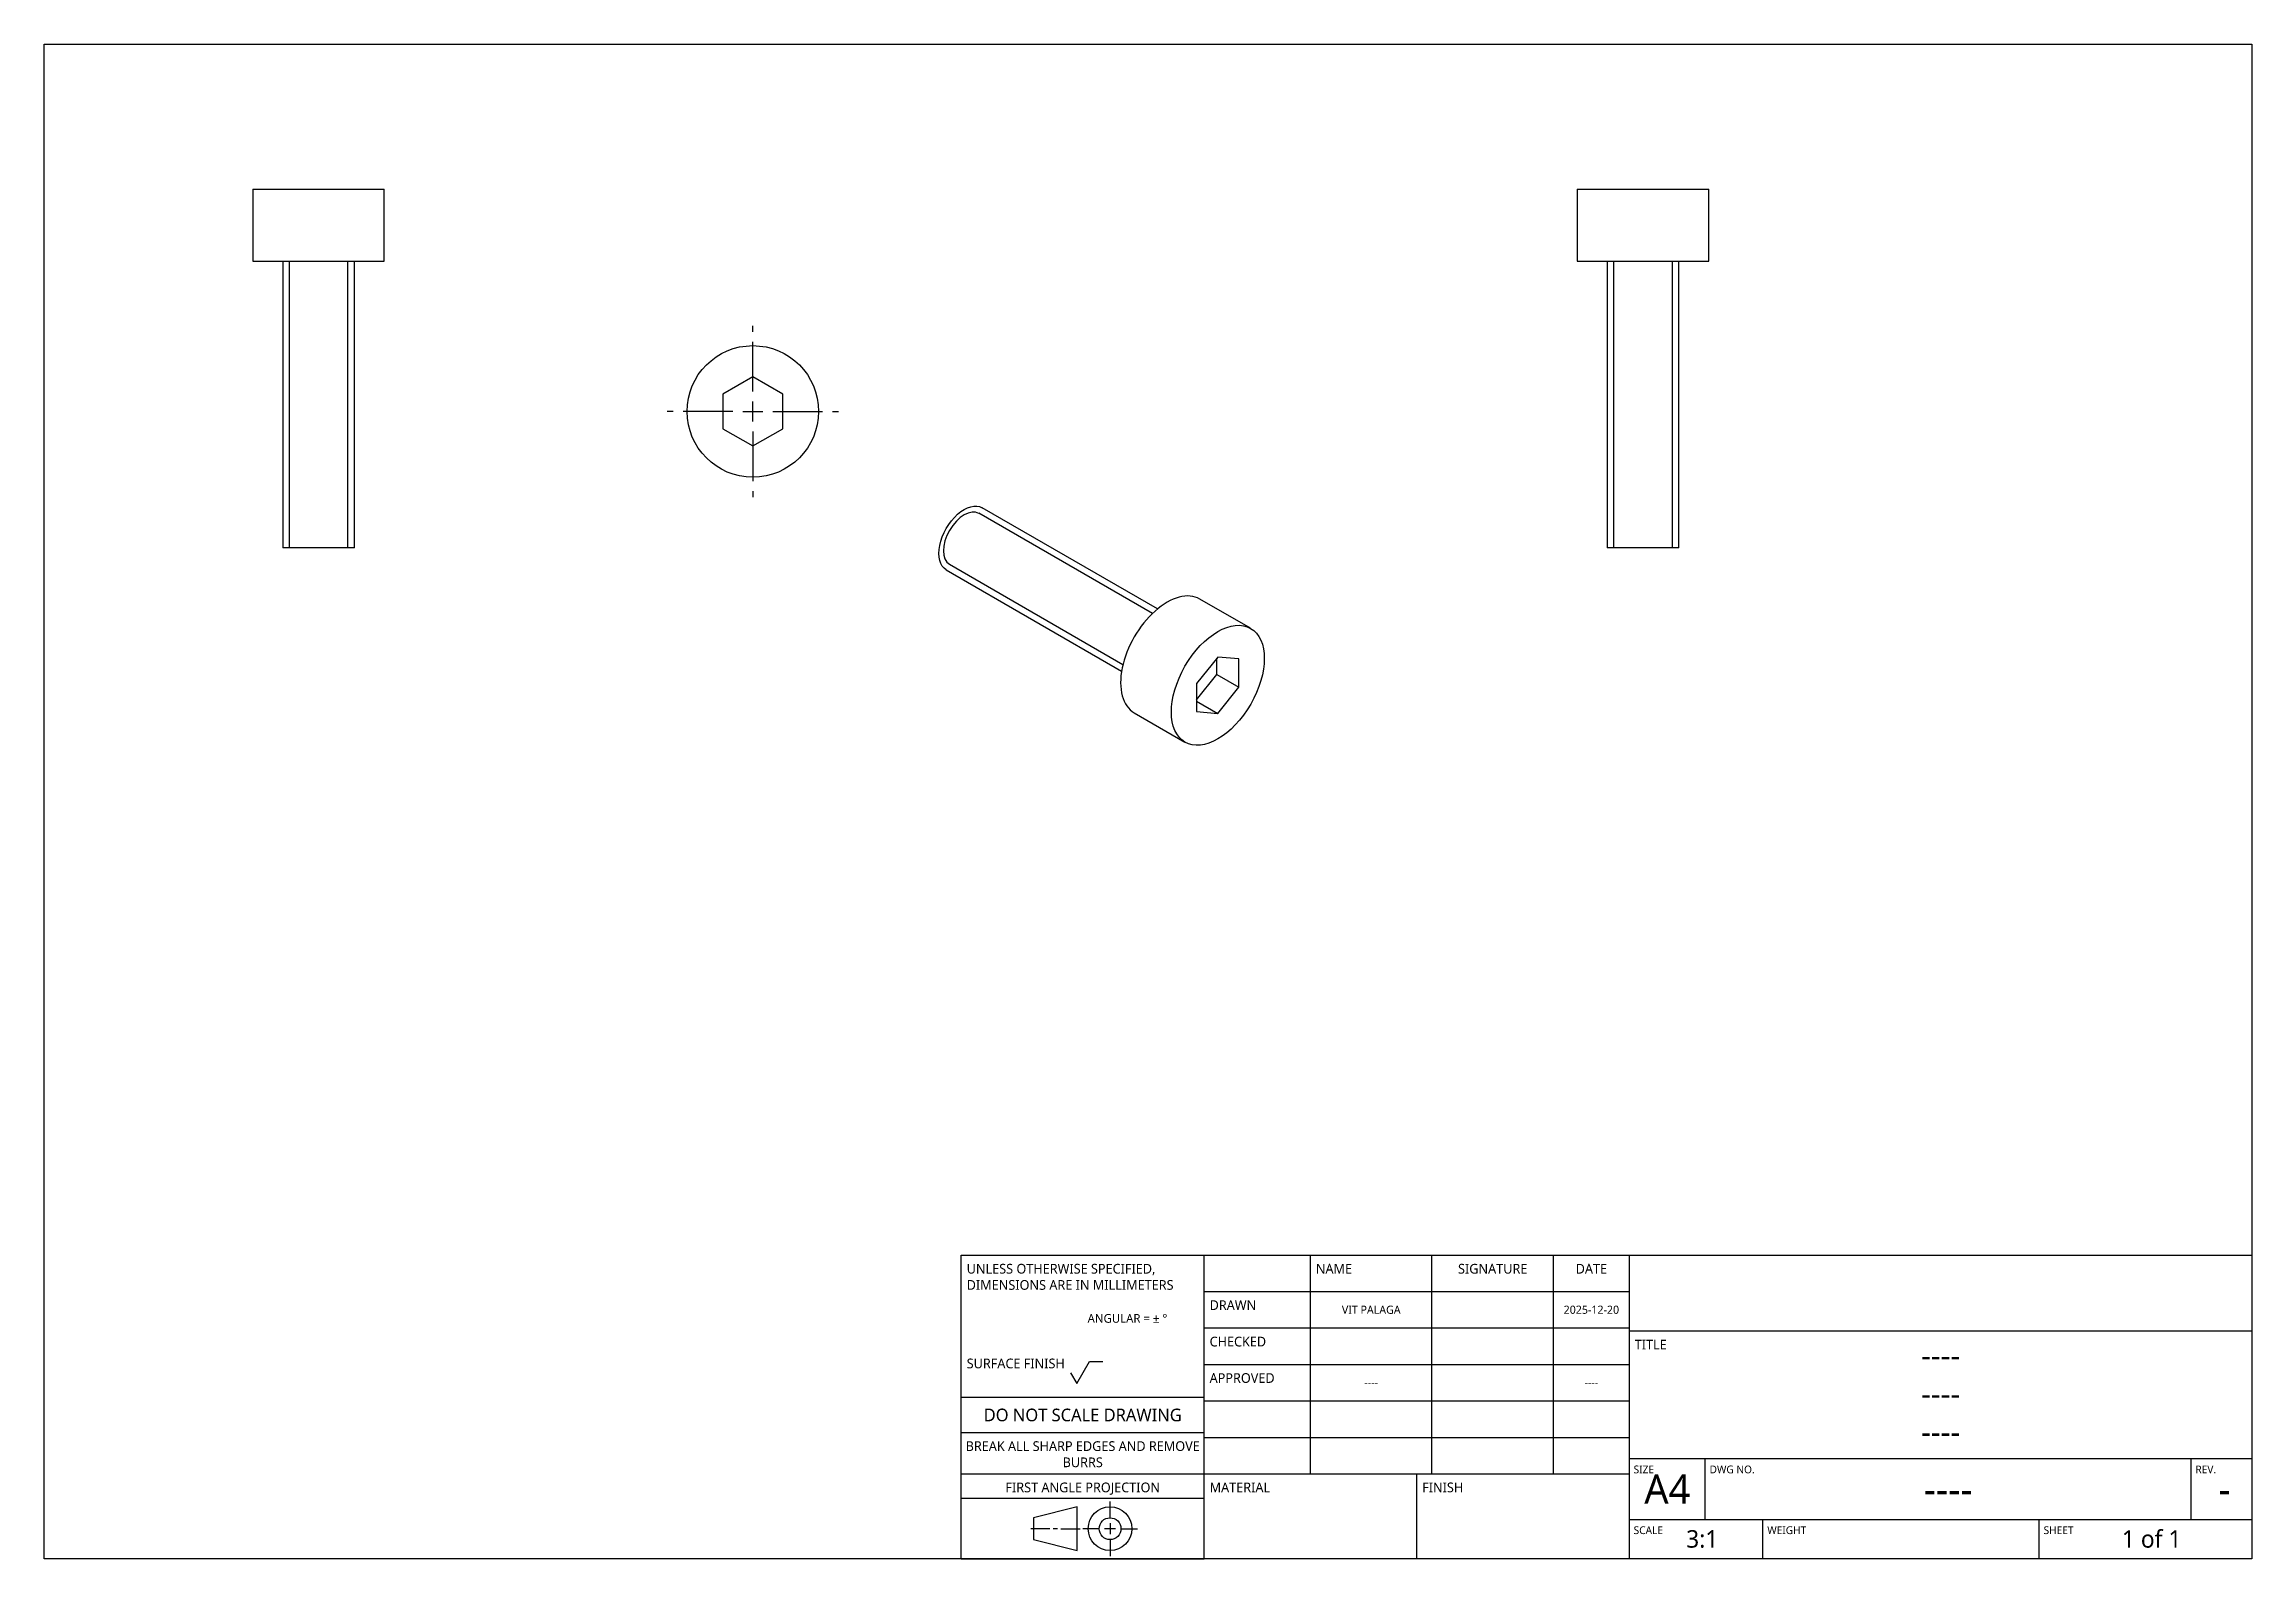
# Model space of a CAD drawing. Extents: x 20 to 297, y 10 to 200.
import ezdxf

# ---------------------------------------------------------------- set-up
doc = ezdxf.new("R2010")
doc.units = 0
doc.header["$LTSCALE"] = 12.7
doc.header["$MEASUREMENT"] = 0
doc.linetypes.add('CENTER', pattern=[0.787402, 0.492126, -0.098425, 0.098425, -0.098425])
for name, color, linetype in [('BORDER_FRAME', 7, 'CONTINUOUS'), ('CENTERMARKS', 7, 'CONTINUOUS'), ('SIDE_THREAD_SYMBOLS', 7, 'CONTINUOUS'), ('SURFACE_THREAD_SYMBOLS', 7, 'CONTINUOUS'), ('TITLE_BLOCK', 7, 'CONTINUOUS'), ('VISIBLE', 7, 'CONTINUOUS')]:
    doc.layers.add(name, color=color, linetype=linetype)
doc.styles.add('ONSHAPE-STANDARD', font='NotoSans-Regular.ttf')
doc.styles.add('ONSHAPE-STANDARD-FIELDS', font='')
doc.styles.get('ONSHAPE-STANDARD-FIELDS').set_extended_font_data('Noto Sans')

msp = doc.modelspace()

# ---------------------------------------------------------------- linework, layer by layer
at = {"layer": 'BORDER_FRAME'}
for p, q in [((20, 10), (20, 200)), ((20, 200), (297, 200)), ((297, 200), (297, 10)), ((297, 10), (20, 10))]:
    msp.add_line(p, q, dxfattribs=at)
at = {"layer": 'CENTERMARKS', "linetype": 'CENTER'}
for p, q in [((108.92, 156.43), (108.92, 164.68)), ((106.42, 153.93), (98.17, 153.93)), ((111.42, 153.93), (119.67, 153.93)), ((108.92, 151.43), (108.92, 143.18))]:
    msp.add_line(p, q, dxfattribs=at)
at = {"layer": 'CENTERMARKS', "linetype": 'CONTINUOUS'}
for p, q in [((108.92, 152.68), (108.92, 155.18)), ((107.67, 153.93), (110.17, 153.93))]:
    msp.add_line(p, q, dxfattribs=at)
at = {"layer": 'SIDE_THREAD_SYMBOLS'}
for p, q in [((50.74, 172.8), (50.74, 136.8)), ((58.12, 136.8), (58.12, 172.8)), ((216.91, 172.8), (216.91, 136.8)), ((224.29, 136.8), (224.29, 172.8)), ((159.05, 128.58), (137.28, 141.15)), ((133.59, 134.76), (155.36, 122.19))]:
    msp.add_line(p, q, dxfattribs=at)
at = {"layer": 'SURFACE_THREAD_SYMBOLS'}
msp.add_ellipse((135.44, 137.95), major_axis=(1.84, 3.19), ratio=0.57735, start_param=12.566371, end_param=15.707963, dxfattribs=at)
at = {"layer": 'TITLE_BLOCK'}
for p, q in [((135.07, 10), (135.07, 48.1)), ((135.07, 48.1), (165.56, 48.1)), ((165.56, 10), (165.56, 48.1)), ((165.56, 48.1), (218.9, 48.1)), ((178.89, 20.67), (178.89, 48.1)), ((194.13, 20.67), (194.13, 48.1)), ((209.37, 20.67), (209.37, 48.1)), ((218.9, 10), (218.9, 48.1)), ((218.9, 48.1), (297, 48.1)), ((165.56, 43.53), (218.9, 43.53)), ((165.56, 38.96), (218.9, 38.96)), ((218.9, 38.58), (297, 38.58)), ((148.79, 33.32), (149.55, 32)), ((149.55, 32), (151.15, 34.77)), ((151.15, 34.77), (152.83, 34.77)), ((165.56, 34.38), (218.9, 34.38)), ((135.07, 30.27), (165.56, 30.27)), ((165.56, 29.81), (218.9, 29.81)), ((135.07, 25.85), (165.56, 25.85)), ((165.56, 25.24), (218.9, 25.24)), ((218.9, 22.57), (297, 22.57)), ((228.42, 14.95), (228.42, 22.57)), ((289.38, 14.95), (289.38, 22.57)), ((135.07, 20.67), (165.56, 20.67)), ((165.56, 20.67), (218.9, 20.67)), ((192.22, 10), (192.22, 20.67)), ((135.07, 17.62), (165.56, 17.62)), ((153.74, 15.15), (153.74, 17.21)), ((149.63, 16.52), (144.14, 15.15)), ((144.14, 15.15), (144.14, 12.41)), ((149.63, 11.04), (149.63, 16.52)), ((153.74, 14.47), (153.74, 13.09)), ((218.9, 14.95), (297, 14.95)), ((235.66, 10), (235.66, 14.95)), ((270.33, 10), (270.33, 14.95)), ((146.2, 13.78), (143.8, 13.78)), ((144.14, 12.41), (149.63, 11.04)), ((147.16, 13.78), (146.61, 13.78)), ((147.57, 13.78), (149.97, 13.78)), ((152.37, 13.78), (150.31, 13.78)), ((154.43, 13.78), (153.06, 13.78)), ((153.74, 12.41), (153.74, 10.35)), ((155.12, 13.78), (157.17, 13.78)), ((135.07, 10), (165.56, 10))]:
    msp.add_line(p, q, dxfattribs=at)
for radius in [2.74, 1.37]:
    msp.add_circle((153.74, 13.78), radius, dxfattribs=at)
at = {"layer": 'VISIBLE'}
for p, q in [((46.18, 181.8), (46.18, 172.8)), ((46.18, 181.8), (62.68, 181.8)), ((62.68, 172.8), (62.68, 181.8)), ((212.35, 181.8), (212.35, 172.8)), ((212.35, 181.8), (228.85, 181.8)), ((228.85, 172.8), (228.85, 181.8)), ((46.18, 172.8), (62.68, 172.8)), ((49.93, 172.8), (49.93, 136.8)), ((58.93, 136.8), (58.93, 172.8)), ((212.35, 172.8), (228.85, 172.8)), ((216.1, 172.8), (216.1, 136.8)), ((225.1, 136.8), (225.1, 172.8)), ((108.92, 158.26), (105.17, 156.09)), ((112.67, 156.09), (108.92, 158.26)), ((105.17, 156.09), (105.17, 151.76)), ((112.67, 151.76), (112.67, 156.09)), ((105.17, 151.76), (108.92, 149.6)), ((108.92, 149.6), (112.67, 151.76)), ((159.68, 129.15), (137.69, 141.85)), ((58.93, 136.8), (49.93, 136.8)), ((225.1, 136.8), (216.1, 136.8)), ((133.19, 134.06), (155.18, 121.36)), ((171.38, 126.73), (165.02, 130.4)), ((167.26, 123.12), (164.6, 119.82)), ((167.15, 120.94), (167.15, 122.99)), ((169.91, 122.88), (167.26, 123.12)), ((169.91, 119.35), (169.91, 122.88)), ((164.6, 117.77), (167.15, 120.94)), ((164.6, 119.82), (164.6, 116.28)), ((167.15, 120.94), (169.91, 119.35)), ((167.26, 116.05), (169.91, 119.35)), ((164.6, 117.58), (167.26, 116.05)), ((156.77, 116.11), (163.13, 112.44)), ((164.6, 116.28), (167.26, 116.05))]:
    msp.add_line(p, q, dxfattribs=at)
msp.add_circle((108.92, 153.93), 8.25, dxfattribs=at)
at = {"layer": 'VISIBLE', "extrusion": (0, 0, -1)}
msp.add_ellipse((135.44, 137.95), major_axis=(-2.25, -3.9), ratio=0.57735, start_param=0, end_param=3.141593, dxfattribs=at)
at = {"layer": 'VISIBLE'}
msp.add_ellipse((160.89, 123.26), major_axis=(4.12, 7.14), ratio=0.57735, start_param=0, end_param=3.141593, dxfattribs=at)
msp.add_ellipse((167.26, 119.58), major_axis=(4.12, 7.14), ratio=0.57735, dxfattribs=at)

# ---------------------------------------------------------------- texts
at = {"layer": 'TITLE_BLOCK'}
for s, insert, char_height, width, attachment_point, style in [('UNLESS OTHERWISE SPECIFIED, DIMENSIONS ARE IN MILLIMETERS', (135.75, 47), 1.2192, 29.8704, 1, 'ONSHAPE-STANDARD'), ('NAME', (179.56, 47), 1.219, 14.9352, 1, 'ONSHAPE-STANDARD'), ('SIGNATURE', (201.75, 47), 1.219, 14.9352, 2, 'ONSHAPE-STANDARD'), ('DATE', (214.13, 47), 1.219, 9.3345, 2, 'ONSHAPE-STANDARD'), ('DRAWN', (166.23, 42.43), 1.219, 13.0683, 1, 'ONSHAPE-STANDARD'), ('VIT PALAGA', (186.51, 41.24), 1.024, 15.24, 5, 'ONSHAPE-STANDARD-FIELDS'), ('2025-12-20', (214.13, 41.24), 1.024, 9.525, 5, 'ONSHAPE-STANDARD-FIELDS'), ('^JANGULAR = ± °^J', (150.92, 42.54), 1.0973, 14.9352, 1, 'ONSHAPE-STANDARD'), ('CHECKED', (166.23, 37.86), 1.219, 13.0683, 1, 'ONSHAPE-STANDARD'), ('TITLE', (219.57, 37.48), 1.219, 9.3345, 1, 'ONSHAPE-STANDARD'), ('SURFACE FINISH', (135.75, 35.12), 1.2192, 14.9352, 1, 'ONSHAPE-STANDARD'), ('APPROVED', (166.23, 33.29), 1.219, 13.0683, 1, 'ONSHAPE-STANDARD'), ('----', (257.95, 35.53), 2.926, 70.485, 5, 'ONSHAPE-STANDARD-FIELDS'), ('----', (186.51, 32.1), 1.024, 15.24, 5, 'ONSHAPE-STANDARD-FIELDS'), ('----', (214.13, 32.1), 1.024, 9.525, 5, 'ONSHAPE-STANDARD-FIELDS'), ('----', (257.95, 30.73), 2.926, 70.485, 5, 'ONSHAPE-STANDARD-FIELDS'), ('DO NOT SCALE DRAWING', (150.31, 28.84), 1.585, 29.8704, 2, 'ONSHAPE-STANDARD'), ('----', (257.95, 25.93), 2.926, 70.485, 5, 'ONSHAPE-STANDARD-FIELDS'), ('BREAK ALL SHARP EDGES AND REMOVE BURRS', (150.31, 24.75), 1.2192, 29.8704, 2, 'ONSHAPE-STANDARD'), ('FIRST ANGLE PROJECTION', (150.31, 19.57), 1.2192, 29.8704, 2, 'ONSHAPE-STANDARD'), ('MATERIAL', (166.23, 19.57), 1.219, 26.1366, 1, 'ONSHAPE-STANDARD'), ('FINISH', (192.9, 19.57), 1.219, 26.1366, 1, 'ONSHAPE-STANDARD'), ('SIZE', (219.43, 21.7), 0.975, 9.3345, 1, 'ONSHAPE-STANDARD'), ('A4', (223.66, 18.76), 3.658, 9.525, 5, 'ONSHAPE-STANDARD-FIELDS'), ('DWG NO.', (228.96, 21.7), 0.975, 59.7408, 1, 'ONSHAPE-STANDARD'), ('REV.', (289.92, 21.7), 0.975, 7.4676, 1, 'ONSHAPE-STANDARD'), ('----', (258.9, 18.76), 3.658, 60.96, 5, 'ONSHAPE-STANDARD-FIELDS'), ('-', (293.57, 18.76), 3.66, 6.858, 5, 'ONSHAPE-STANDARD-FIELDS'), ('SCALE', (219.43, 14.08), 0.975, 16.4287, 1, 'ONSHAPE-STANDARD'), ('WEIGHT', (236.2, 14.08), 0.975, 33.9776, 1, 'ONSHAPE-STANDARD'), ('SHEET', (270.87, 14.08), 0.975, 26.1366, 1, 'ONSHAPE-STANDARD'), ('3:1', (228.04, 12.48), 2.195, 15.24, 5, 'ONSHAPE-STANDARD-FIELDS'), ('1 of 1', (284.43, 12.48), 2.195, 25.146, 5, 'ONSHAPE-STANDARD-FIELDS')]:
    msp.add_mtext(s, dxfattribs=dict(at, insert=insert, char_height=char_height, width=width, attachment_point=attachment_point, style=style))

doc.saveas('drawing.dxf')
